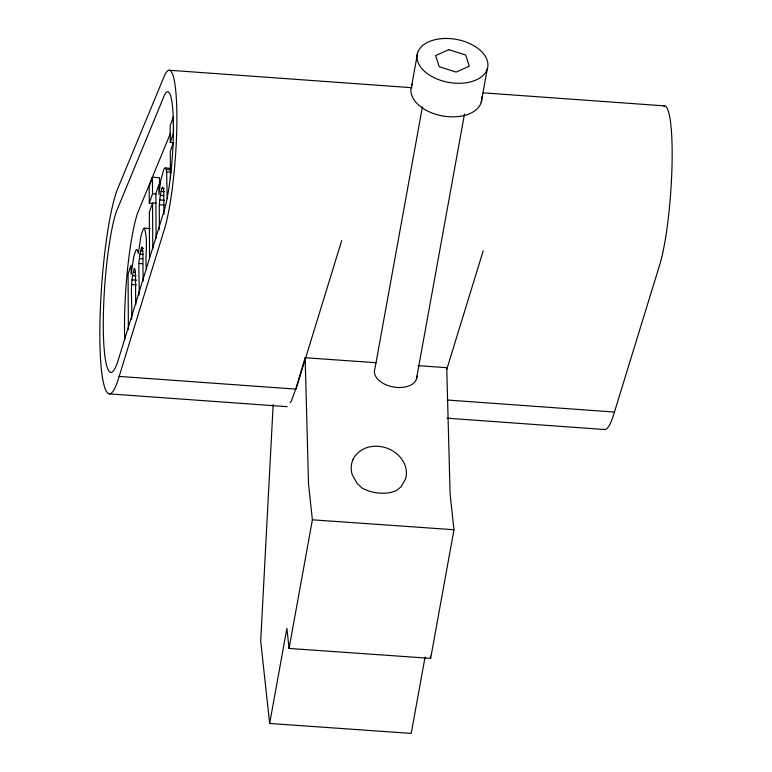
<?xml version="1.0" encoding="UTF-8"?>
<svg xmlns="http://www.w3.org/2000/svg" width="772" height="772" viewBox="0 0 772 772"><rect width="100%" height="100%" fill="white"/><g stroke="black" fill="none" stroke-linecap="round" stroke-linejoin="round"><path stroke-width="1.16" d="M164.002 214.278L163.664 189.999L163.375 187.924L162.448 187.104C157.768 200.566 159.785 215.272 159.321 229.265M135.747 304.525L135.399 270.76L134.415 268.231C129.214 284.607 132.581 302.383 131.597 319.222M143.1 281.153L142.868 252.019L142.009 246.818C136.528 262.075 140.031 279.184 138.989 295.039M273.172 404.538L260.695 641.04L269.65 723.47L411.225 733.4L425.063 657.107M269.65 723.47L286.885 628.389L289.066 648.441L430.651 658.371L453.975 529.737L450.105 494.099L446.737 367.675L417.942 365.648M289.066 648.441L312.399 519.807L308.52 484.16L305.152 357.735L375.945 362.705M411.553 86.271L417.633 52.708M422.438 106.806L374.941 368.669A21.5 13.105 10.3 0 0 393.459 386.984A21.5 13.105 10.3 0 0 416.928 376.099M416.359 379.477L464.493 114.053M481.178 102.599L487.267 69.046A35.84 21.838 10.3 0 0 440.947 38.716A35.84 21.838 10.3 0 0 429.135 74.874A35.84 21.838 10.3 0 0 487.267 69.046M305.152 357.735L295.821 388.798L291.42 400.938L290.05 402.666M119.158 376.408L164.822 227.846A86.01 12.323 -85.9 0 0 176.885 116.35A86.01 12.323 -85.9 0 0 164.127 76.438L117.161 189.98A107.511 15.411 -85.9 0 0 99.868 339.323A107.511 15.411 -85.9 0 0 119.158 376.408L296.043 389.136L341.707 240.575M446.756 369.383L483.224 250.765M603.607 429.232A107.511 15.411 -85.9 0 0 614.435 412.055L660.108 263.493A86.01 12.323 -85.9 0 0 672.036 164.928A86.01 12.323 -85.9 0 0 663.766 106.025M159.543 184.817L159.505 177.724L152.431 177.213L149.189 186.602L149.276 203.161L152.808 203.422M173.41 116.418L170.178 125.797L170.255 142.366L173.796 142.617M149.276 203.161L152.518 193.772L152.431 177.213M170.255 142.366L173.497 132.977L173.43 118.782M156.098 203.2L152.557 202.949L149.324 212.339L149.556 258.62M173.179 143.196L170.303 151.534L170.438 178.834M170.409 133.392L137.455 213.448A86.001 12.323 -85.9 0 0 124.746 339.699M150.27 228.618L144.374 228.194L143.322 228.937L141.044 235.441L138.391 253.37L136.934 249.395L135.978 250.118L133.817 256.4L131.115 274.456L131.066 265.221L128.084 273.867L128.364 329.654M312.399 519.807L453.975 529.737M169.3 70.242L412.132 87.719M483.06 92.823L664.576 105.889M156.089 238.49L155.857 193.396L158.868 184.672L158.916 194.612L160.682 180.764L163.925 169.01L164.861 167.91L171.558 168.499M165.662 168.074L166.231 169.464L170.95 169.801M166.231 169.464L166.636 171.876L171.355 172.224M161.83 188.426L164.195 188.59M161.039 191.379L164.571 191.63M152.518 193.772L156.05 194.033M160.335 195.345L163.876 195.605M159.785 199.938L164.504 200.286M159.457 204.754L164.166 205.091M141.199 248.217L143.553 248.391M140.543 250.707L142.897 250.881M139.925 254.22L143.467 254.48M139.423 258.543L142.965 258.794M139.095 263.445L142.637 263.706M133.141 272.12L135.496 272.294M132.514 275.643L136.055 275.893M132.012 279.85L136.731 280.188M131.684 284.559L136.403 284.897M447.113 400.012L614.435 412.055M109.315 393.874L287.232 406.68M447.113 418.192L604.592 429.531M144.374 228.194C148.475 241.057 144.875 255.59 146.333 268.917M430.39 656.017L430.651 658.371M166.636 171.876L167.206 198.674M152.557 202.949L152.788 249.231M481.757 96.915A35.84 21.838 10.3 0 1 442.298 115.887A35.84 21.838 10.3 0 1 412.451 84.138M164.397 209.878L117.836 361.354A86.001 12.323 -85.9 0 1 103.303 328.775A86.001 12.323 -85.9 0 1 116.234 211.924L164.552 94.908A64.501 9.245 -85.9 0 1 173.439 128.162A64.501 9.245 -85.9 0 1 164.397 209.878M353.065 459.437L351.984 462.351A30.648 24.984 15.5 0 0 352.322 474.896L357.311 483.706L362.55 488.367A27.956 17.032 10.3 0 0 396.171 490.731L401.112 486.775L405.657 478.63A30.648 24.984 15.5 0 0 405.319 466.095C402.299 457.063 394.309 450.337 385.344 447.596A26.73 21.78 15.5 0 0 371.052 446.592C363.515 447.818 356.326 452.382 353.065 459.437M448.812 49.678L435.591 55.536L439.229 66.739L456.088 72.076L469.308 66.218L465.67 55.015L448.812 49.678"/></g></svg>
